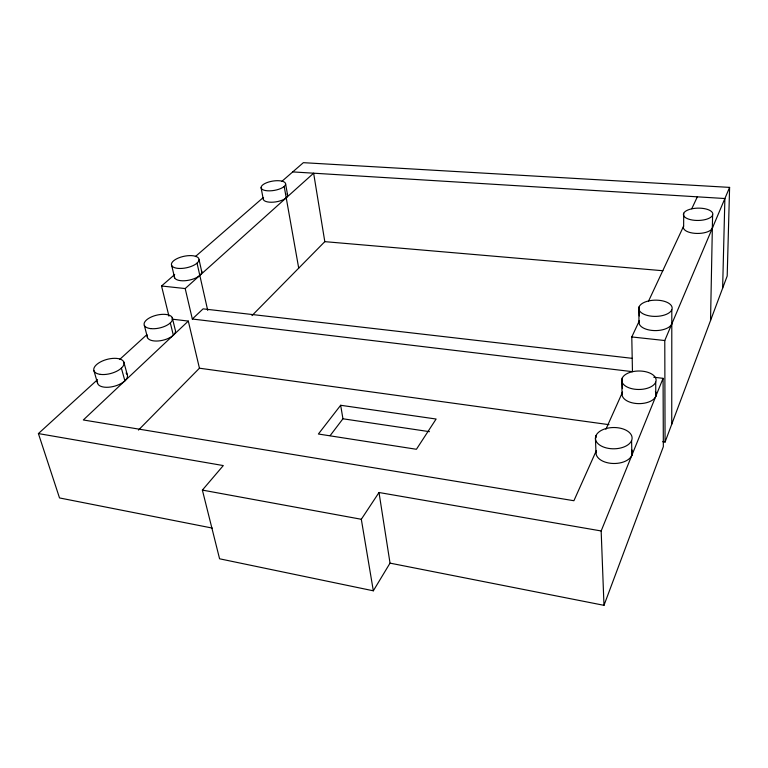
<?xml version="1.0" encoding="UTF-8"?>
<svg xmlns="http://www.w3.org/2000/svg" width="768" height="768" viewBox="0 0 768 768"><rect width="100%" height="100%" fill="white"/><g stroke="black" fill="none" stroke-linecap="round" stroke-linejoin="round"><path stroke-width="1.15" d="M671.741 424.224L671.808 309.782A16.694 8.122 -0.7 0 0 650.285 300.605A16.694 8.122 -0.7 0 0 644.323 314.419A16.694 8.122 -0.7 0 0 671.808 309.782M648.576 301.066L683.635 226.118L683.712 213.274M710.534 320.534L712.598 215.213A14.707 6.154 -0.9 0 0 693.178 208.56A14.707 6.154 -0.9 0 0 688.618 219.12A14.707 6.154 -0.9 0 0 712.598 215.213M722.63 288.192L724.886 198.528L292.733 171.907M281.885 181.344L303.36 162.672L729.6 187.392L727.19 276.01L665.069 442.051L662.698 441.715M663.082 378.336L601.162 530.957L379.008 492.509L390.029 563.136L603.984 605.328L663.341 446.669L663.082 378.336L653.77 377.213M665.069 442.051L664.781 340.531L729.6 187.392M596.122 451.123L573.907 500.726L83.328 419.971L188.304 321.091L199.44 368.208L138.461 430.07M605.904 429.264L622.56 392.083M251.981 315.6L324.806 241.651L313.632 173.194L185.194 288.557L192.326 319.018L632.458 371.664L631.786 336.95L639.427 320.621A16.579 8.227 -0.5 0 0 651.984 330.422A16.579 8.227 -0.5 0 0 671.798 323.942M691.757 208.762L697.334 196.829M212.285 528.077L59.52 497.942L38.4 433.574L223.296 465.571L202.378 490.09L219.581 558.797L373.325 590.803L390.029 563.136M373.325 590.803L361.315 519.274L379.008 492.509M330.144 435.619L342.941 418.781L340.656 405.274L436.118 419.03L416.419 449.28L318.384 434.016L340.656 405.274M192.326 319.018L203.088 308.861L632.15 358.33M38.4 433.574L97.565 379.622M119.606 359.52L146.938 334.598M168.941 316.147L161.539 285.994L174.701 274.541M195.37 256.579L262.896 197.846M324.806 241.651L662.928 270.739M161.539 285.994L185.194 288.557M631.786 336.95L664.781 340.531M171.878 319.114L188.304 321.091M199.44 368.208L608.995 424.666M342.941 418.781L429.494 431.674M202.378 490.09L361.315 519.274M93.936 370.723L97.613 383.395M121.382 368.122L124.886 380.822M123.811 362.006L127.267 374.65M144.346 325.43L147.514 337.68M170.323 322.925L173.328 335.194M172.224 317.501L175.2 329.712A14.467 6.662 -13.4 0 1 162.499 340.33A14.467 6.662 -13.4 0 1 147.254 335.952M171.734 265.642L174.653 277.91M197.04 263.126L207.715 310.387M199.066 259.795A14.083 5.885 -11.8 0 1 178.032 268.378A14.083 5.885 -11.8 0 1 178.618 257.914A14.083 5.885 -11.8 0 1 199.066 259.795L201.821 272.054M261.072 187.622L263.203 198.931M284.198 186.461L298.714 268.147M285.61 183.85A12.413 4.723 -9.5 0 1 267.629 190.81A12.413 4.723 -9.5 0 1 266.803 182.669A12.413 4.723 -9.5 0 1 285.61 183.85L287.606 195.168M596.035 435.523L596.122 437.75M595.43 438.269L595.997 452.813M601.162 530.957L603.984 605.328M622.214 378.096L622.474 388.589M621.725 380.486L622.07 394.493M631.594 440.563A18.336 10.637 -0.4 0 1 601.142 445.939A18.336 10.637 -0.4 0 1 608.554 427.987A18.336 10.637 -0.4 0 1 631.594 440.563L631.891 455.222M639.216 306.586L639.36 315.936M638.794 308.688L639.005 322.752M655.699 382.186A17.194 9.245 -0.3 0 1 627.293 387.091A17.194 9.245 -0.3 0 1 633.754 371.443A17.194 9.245 -0.3 0 1 655.699 382.186L655.805 396.288M287.069 193.997A12.355 4.8 -9.5 0 1 275.798 201.888A12.355 4.8 -9.5 0 1 263.549 197.626M712.531 226.522A14.611 6.25 -0.7 0 1 697.123 233.443A14.611 6.25 -0.7 0 1 683.635 226.118M201.427 270.538A13.997 5.971 -12 0 1 189.427 280.09A13.997 5.971 -12 0 1 174.336 276.384M631.632 449.654A18.202 10.742 -0.2 0 1 615.264 463.478A18.202 10.742 -0.2 0 1 596.266 450.95M655.411 391.45A17.069 9.341 -0.1 0 1 640.435 403.603A17.069 9.341 -0.1 0 1 622.272 392.88M126.048 373.018A15.475 7.392 -15.2 0 1 115.075 386.035A15.475 7.392 -15.2 0 1 97.478 381.437M150.662 328.608A14.554 6.576 -13.2 0 0 172.541 319.19A14.554 6.576 -13.2 0 0 151.738 316.79A14.554 6.576 -13.2 0 0 150.662 328.608M100.32 374.381A15.571 7.296 -15 0 0 124.013 363.917A15.571 7.296 -15 0 0 102.374 361.018A15.571 7.296 -15 0 0 100.32 374.381"/></g></svg>
